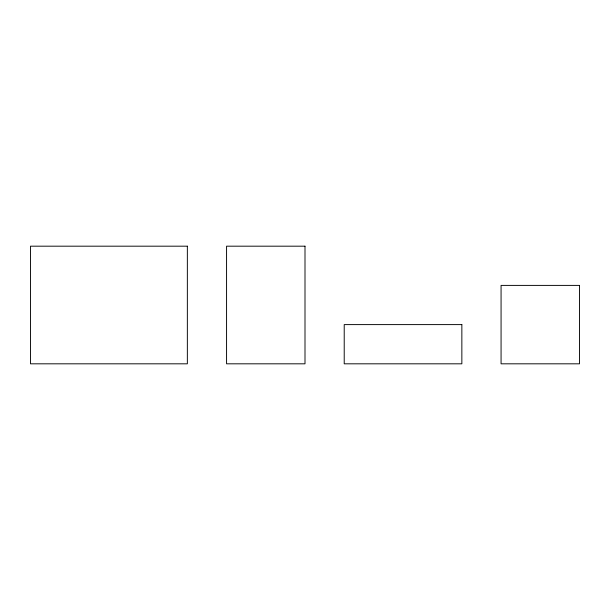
<?xml version="1.0" encoding="UTF-8"?>
<svg xmlns="http://www.w3.org/2000/svg" width="610" height="610" viewBox="0 0 610 610"><rect width="100%" height="100%" fill="white"/><g stroke="black" fill="none" stroke-linecap="round" stroke-linejoin="round"><path stroke-width="0.91" d="M187.354 246.181L30.5 246.181L30.5 363.819L187.354 363.819L187.354 246.181M305 246.181L226.569 246.181L226.569 363.819L305 363.819L305 246.181M579.5 285.396L501.069 285.396L501.069 363.819L579.5 363.819L579.5 285.396M461.854 324.604L344.215 324.604L344.215 363.819L461.854 363.819L461.854 324.604"/></g></svg>
